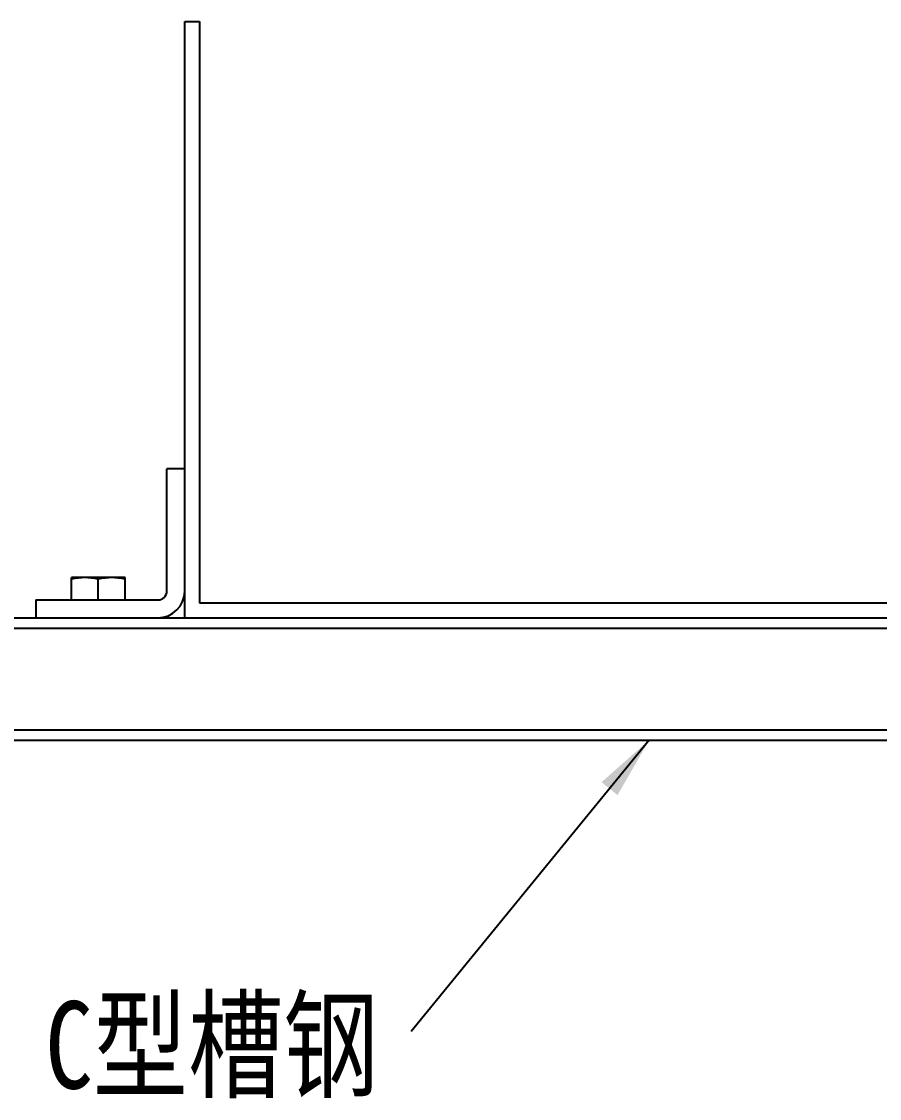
# Model space of a CAD drawing. Extents: x -1396510 to 1250330, y -1892470 to 1623980.
# Drawn here: x -1170605 to -1169235, y -51680 to -49961 of the extents above; entities that cross this region are included whole.
import ezdxf

# ---------------------------------------------------------------- set-up
doc = ezdxf.new("R2010")
doc.units = 0
doc.header["$LTSCALE"] = 1000
doc.header["$MEASUREMENT"] = 0
doc.styles.get("Standard").update_dxf_attribs({"font": 'gbenor.shx', "bigfont": 'gbcbig.shx'})
doc.dimstyles.get("Standard").update_dxf_attribs({"dimscale": 100, "dimtxt": 3.5, "dimasz": 1, "dimexe": 2.5, "dimexo": 3, "dimgap": 1.5, "dimtad": 1, "dimdec": 0, "dimzin": 0, "dimdsep": 46, "dimtxsty": 'Standard', "dimblk": 'ARCHTICK', "dimcen": 0.09, "dimadec": 0, "dimazin": 0, "dimtfac": 1, "dimtdec": 0, "dimtix": 1, "dimtmove": 2, "dimatfit": 3, "dimfxl": 0, "dimtolj": 1, "dimtzin": 0, "dimarcsym": 0})

# ---------------------------------------------------------------- blocks, each defined once
blk = doc.blocks.new('_ArchTick')
at = {"color": 0, "linetype": 'ByBlock', "const_width": 0.4}
blk.add_lwpolyline([(-0.5, -0.5), (0.5, 0.5)], dxfattribs=at)

msp = doc.modelspace()

# ---------------------------------------------------------------- linework, layer by layer
at = {"linetype": 'Continuous'}
for p, q in [((-1170344.3, -50912.6), (-1170344.3, -49960.6)), ((-1170344.3, -49960.6), (-1170320.5, -49960.6)), ((-1170320.5, -49960.6), (-1170320.5, -50888.8)), ((-1170372.9, -50869.7), (-1170372.9, -50674.6)), ((-1170344.3, -50674.6), (-1170372.9, -50674.6)), ((-1170525.2, -50884), (-1170525.2, -50848.3)), ((-1170439.5, -50848.3), (-1170525.2, -50848.3)), ((-1170439.5, -50884), (-1170439.5, -50848.3)), ((-1170482.4, -50884), (-1170482.4, -50850.7)), ((-1170582.3, -50884), (-1170582.3, -50912.6)), ((-1170582.3, -50884), (-1170387.2, -50884)), ((-1170320.5, -50888.8), (-1167988.3, -50888.8)), ((-1171296.3, -50912.6), (-1167012.5, -50912.6)), ((-1171296.3, -50929.2), (-1167012.5, -50929.2)), ((-1171296.3, -51091.1), (-1167012.5, -51091.1)), ((-1171008.3, -51107.7), (-1167300.4, -51107.7))]:
    msp.add_line(p, q, dxfattribs=at)
for radius in [42.8, 14.3]:
    msp.add_arc((-1170387.2, -50869.7), radius, 270, 0, dxfattribs=at)
for points in [[(-1170503.8, -50848.3), (-1170511, -50848.3), (-1170518.2, -50849.3), (-1170525.2, -50850.7)], [(-1170482.4, -50850.7), (-1170489.4, -50849.3), (-1170496.6, -50848.3), (-1170503.8, -50848.3)], [(-1170460.9, -50848.3), (-1170468.1, -50848.3), (-1170475.3, -50849.3), (-1170482.4, -50850.7)], [(-1170439.5, -50850.7), (-1170446.6, -50849.3), (-1170453.8, -50848.3), (-1170460.9, -50848.3)]]:
    msp.add_open_spline(points, degree=3, dxfattribs=at)

# ---------------------------------------------------------------- texts
at = {"insert": (-1170567.1, -51524.5), "char_height": 139.392, "attachment_point": 1}
msp.add_mtext('{\\fSimHei|b0|i0|c134|p2;\\W0.8;C型槽钢}', dxfattribs=at)

# ---------------------------------------------------------------- leaders
msp.add_leader([(-1169602.6, -51107.7), (-1169982.5, -51572.9)], dimstyle='Standard', override={"dimgap": 20, "dimtad": 0})

doc.saveas('drawing.dxf')
